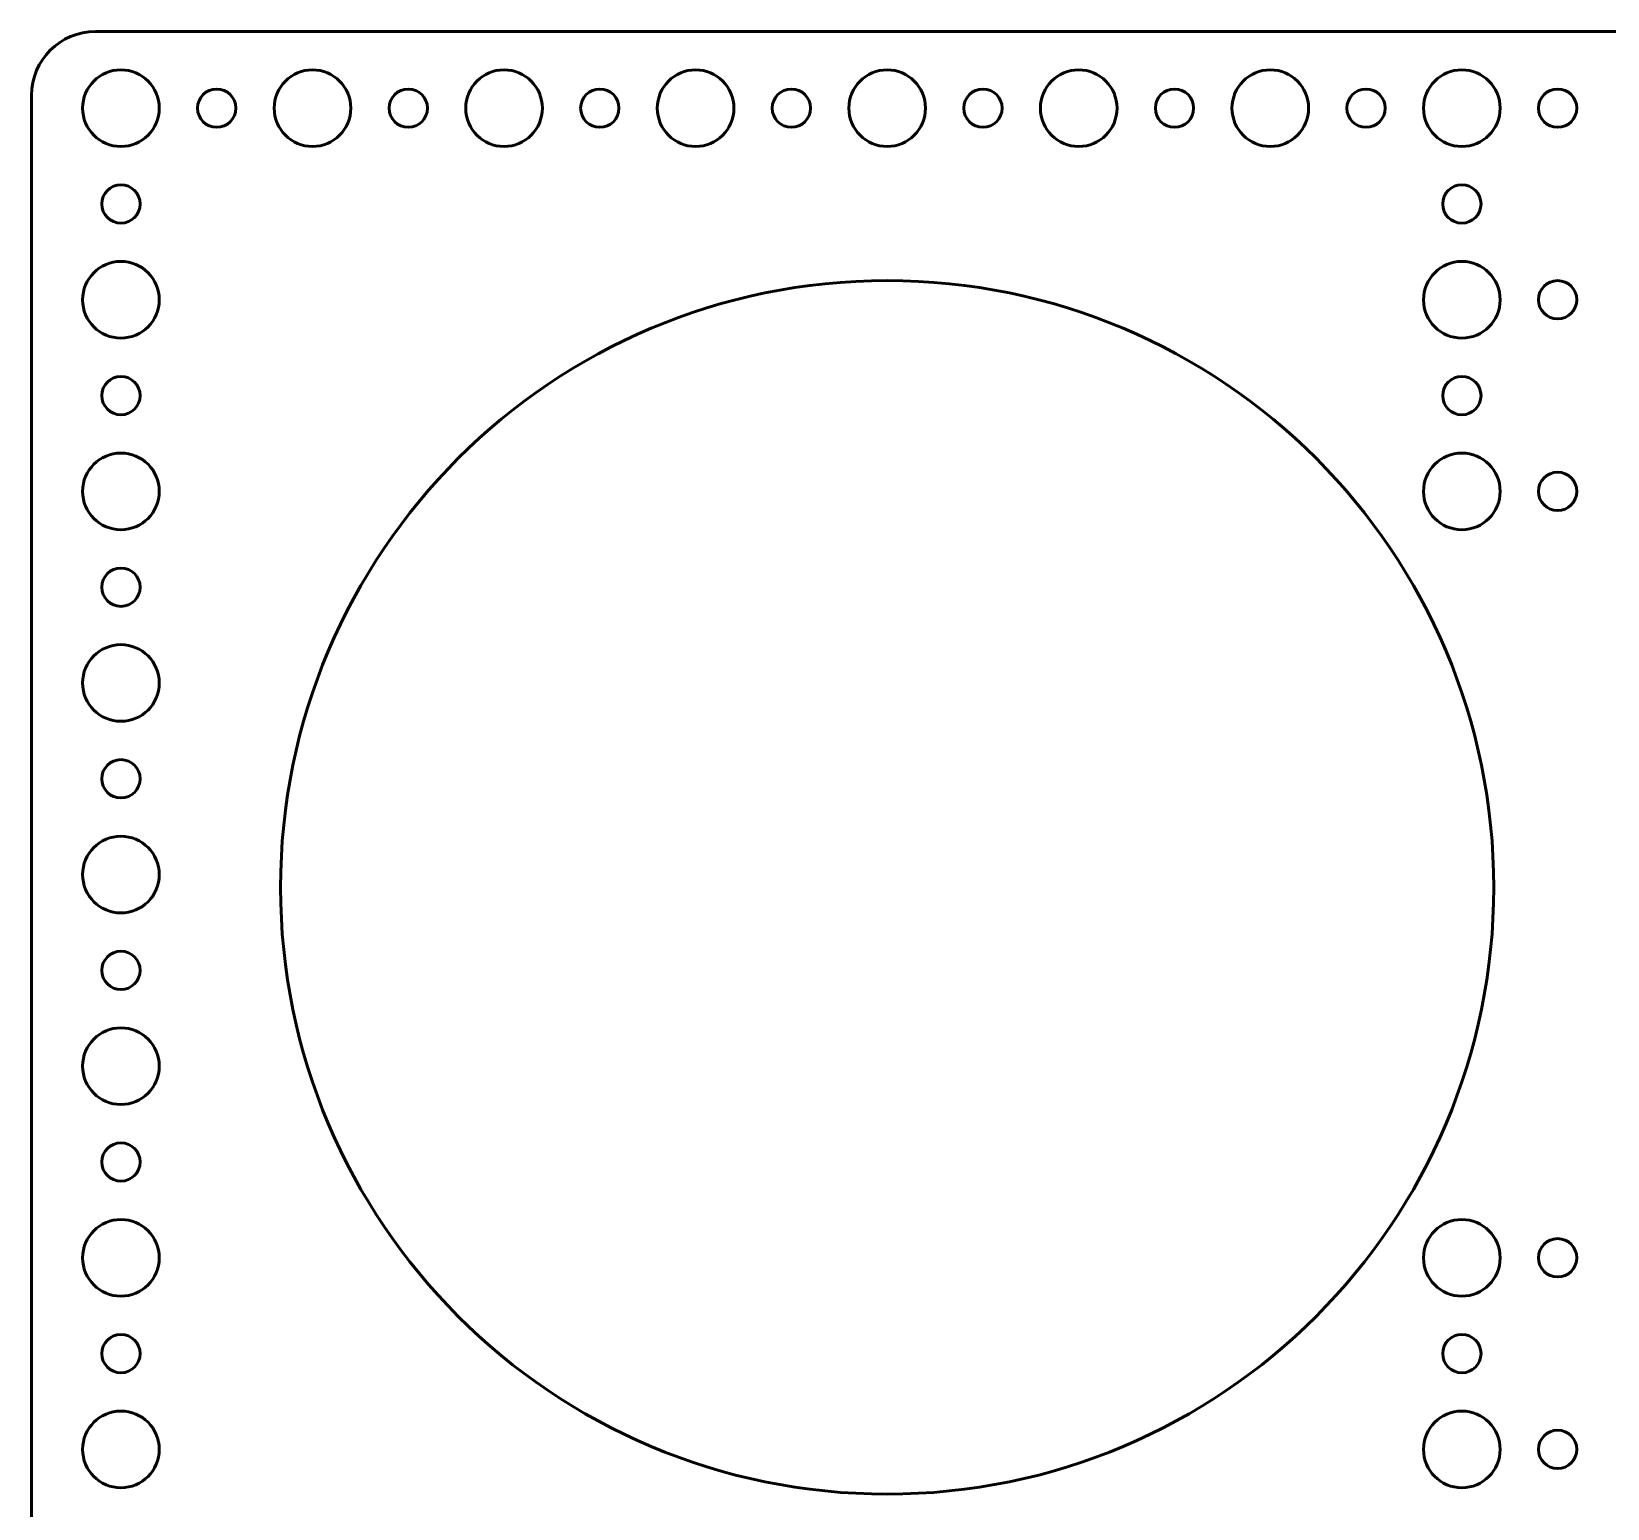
# Model space of a CAD drawing. Header units: centimetres. Extents: x -32.2 to 38.2, y -18.7 to 17.2.
# Drawn here: x -32.2 to -19.86, y 5.64 to 17.2 of the extents above; entities that cross this region are included whole.
import ezdxf

# ---------------------------------------------------------------- set-up
doc = ezdxf.new("R2010")
doc.units = ezdxf.units.CM
doc.header["$MEASUREMENT"] = 0
doc.layers.add('Layer 1', color=7, linetype='Continuous')

msp = doc.modelspace()

# ---------------------------------------------------------------- linework, layer by layer
at = {"layer": 'Layer 1', "lineweight": 53}
for centre, major_axis in [((-31.49999, 16.59999), (0, 0.30001)), ((-31.5, 15.85), (0, 0.15)), ((-21, 15.85), (0, 0.15)), ((-31.49999, 15.09999), (0, 0.30001)), ((-20.99999, 15.09999), (0, 0.30001)), ((-25.5, 10.5), (0, 4.75)), ((-31.5, 14.35), (0, 0.15)), ((-21, 14.35), (0, 0.15)), ((-31.49999, 13.59999), (0, 0.30001)), ((-20.99999, 13.59999), (0, 0.30001)), ((-31.5, 12.85), (0, 0.15)), ((-31.49999, 12.09999), (0, 0.30001)), ((-31.5, 11.35), (0, 0.15)), ((-31.49999, 10.59999), (0, 0.30001)), ((-31.5, 9.85), (0, 0.15)), ((-31.49999, 9.09999), (0, 0.30001)), ((-31.5, 8.35), (0, 0.15)), ((-31.49999, 7.59999), (0, 0.30001)), ((-20.99999, 7.59999), (0, 0.30001)), ((-31.5, 6.85), (0, 0.15)), ((-21, 6.85), (0, 0.15)), ((-31.49999, 6.09999), (0, 0.30001)), ((-20.99999, 6.09999), (0, 0.30001))]:
    msp.add_ellipse(centre, major_axis=major_axis, ratio=1, dxfattribs=at)
for points, knots in [([(-32.2, -18.2), (-32.2, -18.2), (-32.2, 16.7), (-32.2, 16.7), (-32.2, 16.7), (-32.2, 16.97614), (-31.97614, 17.2), (-31.7, 17.2), (-31.7, 17.2), (-31.7, 17.2), (1.7, 17.2), (1.7, 17.2), (1.7, 17.2), (1.97614, 17.2), (2.2, 16.97614), (2.2, 16.7), (2.2, 16.7), (2.2, 16.7), (2.2, -18.2), (2.2, -18.2), (2.2, -18.2), (2.2, -18.47614), (1.97614, -18.7), (1.7, -18.7), (1.7, -18.7), (1.7, -18.7), (-31.7, -18.7), (-31.7, -18.7), (-31.7, -18.7), (-31.97614, -18.7), (-32.2, -18.47614), (-32.2, -18.2)], [0, 0, 0, 0, 0.11111111, 0.11111111, 0.11111111, 0.11111111, 0.22222222, 0.22222222, 0.22222222, 0.22222222, 0.33333333, 0.33333333, 0.33333333, 0.33333333, 0.44444444, 0.44444444, 0.44444444, 0.44444444, 0.55555556, 0.55555556, 0.55555556, 0.55555556, 0.66666667, 0.66666667, 0.66666667, 0.66666667, 0.77777778, 0.77777778, 0.77777778, 0.77777778, 1, 1, 1, 1]), ([(-30.3, 16.6), (-30.3, 16.76569), (-30.16569, 16.9), (-30, 16.9), (-30, 16.9), (-29.83431, 16.9), (-29.7, 16.76569), (-29.7, 16.6), (-29.7, 16.6), (-29.7, 16.43431), (-29.83431, 16.3), (-30, 16.3), (-30, 16.3), (-30.16569, 16.3), (-30.3, 16.43431), (-30.3, 16.6)], [0, 0, 0, 0, 0.2, 0.2, 0.2, 0.2, 0.4, 0.4, 0.4, 0.4, 0.6, 0.6, 0.6, 0.6, 1, 1, 1, 1]), ([(-28.8, 16.6), (-28.8, 16.76569), (-28.66569, 16.9), (-28.5, 16.9), (-28.5, 16.9), (-28.33431, 16.9), (-28.2, 16.76569), (-28.2, 16.6), (-28.2, 16.6), (-28.2, 16.43431), (-28.33431, 16.3), (-28.5, 16.3), (-28.5, 16.3), (-28.66569, 16.3), (-28.8, 16.43431), (-28.8, 16.6)], [0, 0, 0, 0, 0.2, 0.2, 0.2, 0.2, 0.4, 0.4, 0.4, 0.4, 0.6, 0.6, 0.6, 0.6, 1, 1, 1, 1]), ([(-27.3, 16.6), (-27.3, 16.76569), (-27.16569, 16.9), (-27, 16.9), (-27, 16.9), (-26.83431, 16.9), (-26.7, 16.76569), (-26.7, 16.6), (-26.7, 16.6), (-26.7, 16.43431), (-26.83431, 16.3), (-27, 16.3), (-27, 16.3), (-27.16569, 16.3), (-27.3, 16.43431), (-27.3, 16.6)], [0, 0, 0, 0, 0.2, 0.2, 0.2, 0.2, 0.4, 0.4, 0.4, 0.4, 0.6, 0.6, 0.6, 0.6, 1, 1, 1, 1]), ([(-25.8, 16.6), (-25.8, 16.76569), (-25.66569, 16.9), (-25.5, 16.9), (-25.5, 16.9), (-25.33431, 16.9), (-25.2, 16.76569), (-25.2, 16.6), (-25.2, 16.6), (-25.2, 16.43431), (-25.33431, 16.3), (-25.5, 16.3), (-25.5, 16.3), (-25.66569, 16.3), (-25.8, 16.43431), (-25.8, 16.6)], [0, 0, 0, 0, 0.2, 0.2, 0.2, 0.2, 0.4, 0.4, 0.4, 0.4, 0.6, 0.6, 0.6, 0.6, 1, 1, 1, 1]), ([(-24.3, 16.6), (-24.3, 16.76569), (-24.16569, 16.9), (-24, 16.9), (-24, 16.9), (-23.83431, 16.9), (-23.7, 16.76569), (-23.7, 16.6), (-23.7, 16.6), (-23.7, 16.43431), (-23.83431, 16.3), (-24, 16.3), (-24, 16.3), (-24.16569, 16.3), (-24.3, 16.43431), (-24.3, 16.6)], [0, 0, 0, 0, 0.2, 0.2, 0.2, 0.2, 0.4, 0.4, 0.4, 0.4, 0.6, 0.6, 0.6, 0.6, 1, 1, 1, 1]), ([(-22.8, 16.6), (-22.8, 16.76569), (-22.66569, 16.9), (-22.5, 16.9), (-22.5, 16.9), (-22.33431, 16.9), (-22.2, 16.76569), (-22.2, 16.6), (-22.2, 16.6), (-22.2, 16.43431), (-22.33431, 16.3), (-22.5, 16.3), (-22.5, 16.3), (-22.66569, 16.3), (-22.8, 16.43431), (-22.8, 16.6)], [0, 0, 0, 0, 0.2, 0.2, 0.2, 0.2, 0.4, 0.4, 0.4, 0.4, 0.6, 0.6, 0.6, 0.6, 1, 1, 1, 1]), ([(-21.3, 16.6), (-21.3, 16.76569), (-21.16569, 16.9), (-21, 16.9), (-21, 16.9), (-20.83431, 16.9), (-20.7, 16.76569), (-20.7, 16.6), (-20.7, 16.6), (-20.7, 16.43431), (-20.83431, 16.3), (-21, 16.3), (-21, 16.3), (-21.16569, 16.3), (-21.3, 16.43431), (-21.3, 16.6)], [0, 0, 0, 0, 0.2, 0.2, 0.2, 0.2, 0.4, 0.4, 0.4, 0.4, 0.6, 0.6, 0.6, 0.6, 1, 1, 1, 1]), ([(-30.9, 16.6), (-30.9, 16.68284), (-30.83284, 16.75), (-30.75, 16.75), (-30.75, 16.75), (-30.66716, 16.75), (-30.6, 16.68284), (-30.6, 16.6), (-30.6, 16.6), (-30.6, 16.51716), (-30.66716, 16.45), (-30.75, 16.45), (-30.75, 16.45), (-30.83284, 16.45), (-30.9, 16.51716), (-30.9, 16.6)], [0, 0, 0, 0, 0.2, 0.2, 0.2, 0.2, 0.4, 0.4, 0.4, 0.4, 0.6, 0.6, 0.6, 0.6, 1, 1, 1, 1]), ([(-29.4, 16.6), (-29.4, 16.68284), (-29.33284, 16.75), (-29.25, 16.75), (-29.25, 16.75), (-29.16716, 16.75), (-29.1, 16.68284), (-29.1, 16.6), (-29.1, 16.6), (-29.1, 16.51716), (-29.16716, 16.45), (-29.25, 16.45), (-29.25, 16.45), (-29.33284, 16.45), (-29.4, 16.51716), (-29.4, 16.6)], [0, 0, 0, 0, 0.2, 0.2, 0.2, 0.2, 0.4, 0.4, 0.4, 0.4, 0.6, 0.6, 0.6, 0.6, 1, 1, 1, 1]), ([(-27.9, 16.6), (-27.9, 16.68284), (-27.83284, 16.75), (-27.75, 16.75), (-27.75, 16.75), (-27.66716, 16.75), (-27.6, 16.68284), (-27.6, 16.6), (-27.6, 16.6), (-27.6, 16.51716), (-27.66716, 16.45), (-27.75, 16.45), (-27.75, 16.45), (-27.83284, 16.45), (-27.9, 16.51716), (-27.9, 16.6)], [0, 0, 0, 0, 0.2, 0.2, 0.2, 0.2, 0.4, 0.4, 0.4, 0.4, 0.6, 0.6, 0.6, 0.6, 1, 1, 1, 1]), ([(-26.4, 16.6), (-26.4, 16.68284), (-26.33284, 16.75), (-26.25, 16.75), (-26.25, 16.75), (-26.16716, 16.75), (-26.1, 16.68284), (-26.1, 16.6), (-26.1, 16.6), (-26.1, 16.51716), (-26.16716, 16.45), (-26.25, 16.45), (-26.25, 16.45), (-26.33284, 16.45), (-26.4, 16.51716), (-26.4, 16.6)], [0, 0, 0, 0, 0.2, 0.2, 0.2, 0.2, 0.4, 0.4, 0.4, 0.4, 0.6, 0.6, 0.6, 0.6, 1, 1, 1, 1]), ([(-24.9, 16.6), (-24.9, 16.68284), (-24.83284, 16.75), (-24.75, 16.75), (-24.75, 16.75), (-24.66716, 16.75), (-24.6, 16.68284), (-24.6, 16.6), (-24.6, 16.6), (-24.6, 16.51716), (-24.66716, 16.45), (-24.75, 16.45), (-24.75, 16.45), (-24.83284, 16.45), (-24.9, 16.51716), (-24.9, 16.6)], [0, 0, 0, 0, 0.2, 0.2, 0.2, 0.2, 0.4, 0.4, 0.4, 0.4, 0.6, 0.6, 0.6, 0.6, 1, 1, 1, 1]), ([(-23.4, 16.6), (-23.4, 16.68284), (-23.33284, 16.75), (-23.25, 16.75), (-23.25, 16.75), (-23.16716, 16.75), (-23.1, 16.68284), (-23.1, 16.6), (-23.1, 16.6), (-23.1, 16.51716), (-23.16716, 16.45), (-23.25, 16.45), (-23.25, 16.45), (-23.33284, 16.45), (-23.4, 16.51716), (-23.4, 16.6)], [0, 0, 0, 0, 0.2, 0.2, 0.2, 0.2, 0.4, 0.4, 0.4, 0.4, 0.6, 0.6, 0.6, 0.6, 1, 1, 1, 1]), ([(-21.9, 16.6), (-21.9, 16.68284), (-21.83284, 16.75), (-21.75, 16.75), (-21.75, 16.75), (-21.66716, 16.75), (-21.6, 16.68284), (-21.6, 16.6), (-21.6, 16.6), (-21.6, 16.51716), (-21.66716, 16.45), (-21.75, 16.45), (-21.75, 16.45), (-21.83284, 16.45), (-21.9, 16.51716), (-21.9, 16.6)], [0, 0, 0, 0, 0.2, 0.2, 0.2, 0.2, 0.4, 0.4, 0.4, 0.4, 0.6, 0.6, 0.6, 0.6, 1, 1, 1, 1]), ([(-20.4, 16.6), (-20.4, 16.68284), (-20.33284, 16.75), (-20.25, 16.75), (-20.25, 16.75), (-20.16716, 16.75), (-20.1, 16.68284), (-20.1, 16.6), (-20.1, 16.6), (-20.1, 16.51716), (-20.16716, 16.45), (-20.25, 16.45), (-20.25, 16.45), (-20.33284, 16.45), (-20.4, 16.51716), (-20.4, 16.6)], [0, 0, 0, 0, 0.2, 0.2, 0.2, 0.2, 0.4, 0.4, 0.4, 0.4, 0.6, 0.6, 0.6, 0.6, 1, 1, 1, 1]), ([(-20.4, 15.1), (-20.4, 15.18284), (-20.33284, 15.25), (-20.25, 15.25), (-20.25, 15.25), (-20.16716, 15.25), (-20.1, 15.18284), (-20.1, 15.1), (-20.1, 15.1), (-20.1, 15.01716), (-20.16716, 14.95), (-20.25, 14.95), (-20.25, 14.95), (-20.33284, 14.95), (-20.4, 15.01716), (-20.4, 15.1)], [0, 0, 0, 0, 0.2, 0.2, 0.2, 0.2, 0.4, 0.4, 0.4, 0.4, 0.6, 0.6, 0.6, 0.6, 1, 1, 1, 1]), ([(-20.4, 13.6), (-20.4, 13.68284), (-20.33284, 13.75), (-20.25, 13.75), (-20.25, 13.75), (-20.16716, 13.75), (-20.1, 13.68284), (-20.1, 13.6), (-20.1, 13.6), (-20.1, 13.51716), (-20.16716, 13.45), (-20.25, 13.45), (-20.25, 13.45), (-20.33284, 13.45), (-20.4, 13.51716), (-20.4, 13.6)], [0, 0, 0, 0, 0.2, 0.2, 0.2, 0.2, 0.4, 0.4, 0.4, 0.4, 0.6, 0.6, 0.6, 0.6, 1, 1, 1, 1]), ([(-20.4, 7.6), (-20.4, 7.68284), (-20.33284, 7.75), (-20.25, 7.75), (-20.25, 7.75), (-20.16716, 7.75), (-20.1, 7.68284), (-20.1, 7.6), (-20.1, 7.6), (-20.1, 7.51716), (-20.16716, 7.45), (-20.25, 7.45), (-20.25, 7.45), (-20.33284, 7.45), (-20.4, 7.51716), (-20.4, 7.6)], [0, 0, 0, 0, 0.2, 0.2, 0.2, 0.2, 0.4, 0.4, 0.4, 0.4, 0.6, 0.6, 0.6, 0.6, 1, 1, 1, 1]), ([(-20.4, 6.1), (-20.4, 6.18284), (-20.33284, 6.25), (-20.25, 6.25), (-20.25, 6.25), (-20.16716, 6.25), (-20.1, 6.18284), (-20.1, 6.1), (-20.1, 6.1), (-20.1, 6.01716), (-20.16716, 5.95), (-20.25, 5.95), (-20.25, 5.95), (-20.33284, 5.95), (-20.4, 6.01716), (-20.4, 6.1)], [0, 0, 0, 0, 0.2, 0.2, 0.2, 0.2, 0.4, 0.4, 0.4, 0.4, 0.6, 0.6, 0.6, 0.6, 1, 1, 1, 1])]:
    msp.add_open_spline(points, degree=3, knots=knots, dxfattribs=at)

doc.saveas('drawing.dxf')
